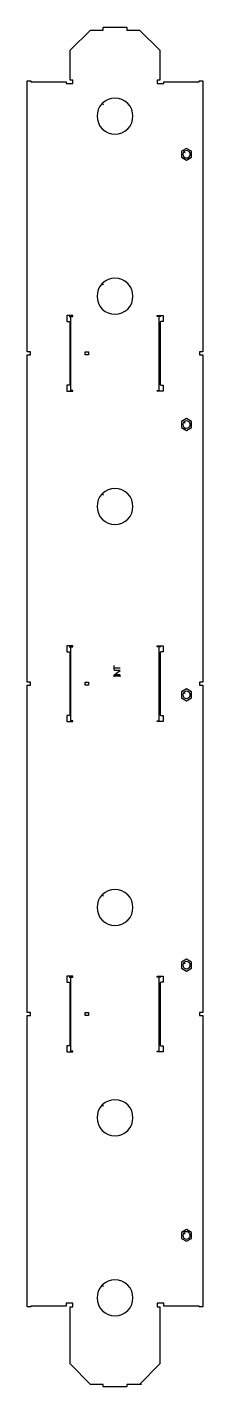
# Model space of a CAD drawing. Extents: x 1192 to 1484, y 721 to 2985.
import ezdxf

# ---------------------------------------------------------------- set-up
doc = ezdxf.new("R2010")
doc.units = 0

msp = doc.modelspace()

# ---------------------------------------------------------------- linework, layer by layer
for p, q in [((1263.18, 2947.02), (1296.71, 2980.05)), ((1296.71, 2980.05), (1318.18, 2980.05)), ((1318.18, 2980.05), (1318.18, 2984.5)), ((1318.73, 2985.05), (1356.73, 2985.05)), ((1357.28, 2984.5), (1357.28, 2980.05)), ((1357.28, 2980.05), (1378.75, 2980.05)), ((1378.75, 2980.05), (1412.28, 2947.02)), ((1263.18, 2896.95), (1263.18, 2947.02)), ((1412.28, 2947.02), (1412.28, 2896.95)), ((1191.55, 2444.55), (1191.55, 2895.55)), ((1191.55, 2895.55), (1197.65, 2895.55)), ((1197.65, 2895.55), (1197.65, 2894.05)), ((1197.65, 2894.05), (1256.65, 2894.05)), ((1256.65, 2894.05), (1256.65, 2891.05)), ((1256.65, 2891.05), (1267.68, 2891.05)), ((1267.68, 2896.95), (1263.18, 2896.95)), ((1267.68, 2891.05), (1267.68, 2896.95)), ((1412.28, 2896.95), (1407.78, 2896.95)), ((1407.78, 2896.95), (1407.78, 2891.05)), ((1407.78, 2891.05), (1418.81, 2891.05)), ((1418.81, 2891.05), (1418.81, 2894.05)), ((1418.81, 2894.05), (1477.81, 2894.05)), ((1477.81, 2894.05), (1477.81, 2895.55)), ((1477.81, 2895.55), (1483.91, 2895.55)), ((1483.91, 2895.55), (1483.91, 2444.55)), ((1318.6, 2856.06), (1316.52, 2858.14)), ((1456.86, 2783.31), (1448.36, 2778.41)), ((1448.36, 2778.41), (1448.36, 2768.59)), ((1448.36, 2768.59), (1456.86, 2763.69)), ((1454.52, 2775.76), (1452.44, 2777.85)), ((1465.36, 2778.41), (1456.86, 2783.31)), ((1456.86, 2763.69), (1465.36, 2768.59)), ((1465.36, 2768.59), (1465.36, 2778.41)), ((1318.6, 2556.06), (1316.52, 2558.14)), ((1267.68, 2504.95), (1257.78, 2504.95)), ((1257.78, 2504.95), (1257.78, 2495.05)), ((1257.78, 2495.05), (1261.32, 2495.05)), ((1261.23, 2503.55), (1264.23, 2503.55)), ((1261.32, 2495.05), (1262.35, 2494.02)), ((1262.35, 2494.02), (1262.35, 2389.98)), ((1264.18, 2380.45), (1264.18, 2503.5)), ((1264.23, 2503.55), (1267.68, 2503.55)), ((1267.68, 2503.55), (1267.68, 2504.95)), ((1407.78, 2503.55), (1407.78, 2504.95)), ((1407.78, 2504.95), (1417.68, 2504.95)), ((1411.23, 2503.55), (1407.78, 2503.55)), ((1414.23, 2503.55), (1411.23, 2503.55)), ((1411.28, 2380.45), (1411.28, 2503.5)), ((1414.14, 2495.05), (1413.11, 2494.02)), ((1413.11, 2494.02), (1413.11, 2389.98)), ((1417.68, 2495.05), (1414.14, 2495.05)), ((1417.68, 2504.95), (1417.68, 2495.05)), ((1197.25, 2444.55), (1191.55, 2444.55)), ((1191.55, 1894.55), (1191.55, 2439.45)), ((1191.55, 2439.45), (1197.25, 2439.45)), ((1197.25, 2439.45), (1197.25, 2444.55)), ((1287.88, 2442), (1287.88, 2444.55)), ((1287.88, 2444.55), (1293.58, 2444.55)), ((1287.88, 2439.45), (1287.88, 2442)), ((1293.58, 2439.45), (1287.88, 2439.45)), ((1293.58, 2444.55), (1293.58, 2439.45)), ((1483.91, 2444.55), (1478.21, 2444.55)), ((1478.21, 2444.55), (1478.21, 2439.45)), ((1478.21, 2439.45), (1483.91, 2439.45)), ((1483.91, 2439.45), (1483.91, 1894.55)), ((1261.32, 2388.95), (1257.78, 2388.95)), ((1257.78, 2388.95), (1257.78, 2379.05)), ((1257.78, 2379.05), (1267.68, 2379.05)), ((1262.35, 2389.98), (1261.32, 2388.95)), ((1267.68, 2380.45), (1264.18, 2380.45)), ((1267.68, 2379.05), (1267.68, 2380.45)), ((1407.78, 2379.05), (1407.78, 2380.45)), ((1407.78, 2380.45), (1411.28, 2380.45)), ((1417.68, 2379.05), (1407.78, 2379.05)), ((1413.11, 2389.98), (1414.14, 2388.95)), ((1414.14, 2388.95), (1417.68, 2388.95)), ((1417.68, 2388.95), (1417.68, 2379.05)), ((1456.86, 2333.31), (1448.36, 2328.41)), ((1465.36, 2328.41), (1456.86, 2333.31)), ((1448.36, 2328.41), (1448.36, 2318.59)), ((1448.36, 2318.59), (1456.86, 2313.69)), ((1454.52, 2325.76), (1452.44, 2327.85)), ((1456.86, 2313.69), (1465.36, 2318.59)), ((1465.36, 2318.59), (1465.36, 2328.41)), ((1318.6, 2206.06), (1316.52, 2208.14)), ((1267.68, 1954.95), (1257.78, 1954.95)), ((1257.78, 1954.95), (1257.78, 1945.05)), ((1261.23, 1953.55), (1264.23, 1953.55)), ((1264.18, 1830.45), (1264.18, 1953.5)), ((1264.23, 1953.55), (1267.68, 1953.55)), ((1267.68, 1953.55), (1267.68, 1954.95)), ((1407.78, 1953.55), (1407.78, 1954.95)), ((1407.78, 1954.95), (1417.68, 1954.95)), ((1411.23, 1953.55), (1407.78, 1953.55)), ((1414.23, 1953.55), (1411.23, 1953.55)), ((1411.28, 1830.45), (1411.28, 1953.5)), ((1417.68, 1954.95), (1417.68, 1945.05)), ((1257.78, 1945.05), (1261.32, 1945.05)), ((1261.32, 1945.05), (1262.35, 1944.02)), ((1262.35, 1944.02), (1262.35, 1839.98)), ((1414.14, 1945.05), (1413.11, 1944.02)), ((1413.11, 1944.02), (1413.11, 1839.98)), ((1417.68, 1945.05), (1414.14, 1945.05)), ((1336.5, 1915.12), (1336.5, 1922.26)), ((1336.5, 1918.69), (1346.5, 1918.69)), ((1336.5, 1907.08), (1346.5, 1914.23)), ((1346.5, 1914.23), (1336.5, 1914.23)), ((1346.5, 1907.08), (1336.5, 1907.08)), ((1336.5, 1903.33), (1336.5, 1906.19)), ((1346.5, 1904.76), (1336.5, 1904.76)), ((1346.5, 1903.33), (1346.5, 1906.19)), ((1197.25, 1894.55), (1191.55, 1894.55)), ((1191.55, 1344.55), (1191.55, 1889.45)), ((1191.55, 1889.45), (1197.25, 1889.45)), ((1197.25, 1889.45), (1197.25, 1894.55)), ((1287.88, 1892), (1287.88, 1894.55)), ((1287.88, 1894.55), (1293.58, 1894.55)), ((1287.88, 1889.45), (1287.88, 1892)), ((1293.58, 1889.45), (1287.88, 1889.45)), ((1293.58, 1894.55), (1293.58, 1889.45)), ((1456.86, 1883.31), (1448.36, 1878.41)), ((1465.36, 1878.41), (1456.86, 1883.31)), ((1483.91, 1894.55), (1478.21, 1894.55)), ((1478.21, 1894.55), (1478.21, 1889.45)), ((1478.21, 1889.45), (1483.91, 1889.45)), ((1483.91, 1889.45), (1483.91, 1344.55)), ((1448.36, 1878.41), (1448.36, 1868.59)), ((1448.36, 1868.59), (1456.86, 1863.69)), ((1454.52, 1875.76), (1452.44, 1877.85)), ((1456.86, 1863.69), (1465.36, 1868.59)), ((1465.36, 1868.59), (1465.36, 1878.41)), ((1261.32, 1838.95), (1257.78, 1838.95)), ((1257.78, 1838.95), (1257.78, 1829.05)), ((1262.35, 1839.98), (1261.32, 1838.95)), ((1413.11, 1839.98), (1414.14, 1838.95)), ((1414.14, 1838.95), (1417.68, 1838.95)), ((1417.68, 1838.95), (1417.68, 1829.05)), ((1257.78, 1829.05), (1267.68, 1829.05)), ((1267.68, 1830.45), (1264.18, 1830.45)), ((1267.68, 1829.05), (1267.68, 1830.45)), ((1407.78, 1829.05), (1407.78, 1830.45)), ((1407.78, 1830.45), (1411.28, 1830.45)), ((1417.68, 1829.05), (1407.78, 1829.05)), ((1318.6, 1538.56), (1316.52, 1540.64)), ((1456.86, 1433.31), (1448.36, 1428.41)), ((1448.36, 1428.41), (1448.36, 1418.59)), ((1454.52, 1425.76), (1452.44, 1427.85)), ((1465.36, 1428.41), (1456.86, 1433.31)), ((1465.36, 1418.59), (1465.36, 1428.41)), ((1267.68, 1404.95), (1257.78, 1404.95)), ((1257.78, 1404.95), (1257.78, 1395.05)), ((1261.23, 1403.55), (1264.23, 1403.55)), ((1264.18, 1280.45), (1264.18, 1403.5)), ((1264.23, 1403.55), (1267.68, 1403.55)), ((1267.68, 1403.55), (1267.68, 1404.95)), ((1407.78, 1403.55), (1407.78, 1404.95)), ((1407.78, 1404.95), (1417.68, 1404.95)), ((1411.23, 1403.55), (1407.78, 1403.55)), ((1414.23, 1403.55), (1411.23, 1403.55)), ((1411.28, 1280.45), (1411.28, 1403.5)), ((1417.68, 1404.95), (1417.68, 1395.05)), ((1448.36, 1418.59), (1456.86, 1413.69)), ((1456.86, 1413.69), (1465.36, 1418.59)), ((1257.78, 1395.05), (1261.32, 1395.05)), ((1261.32, 1395.05), (1262.35, 1394.02)), ((1262.35, 1394.02), (1262.35, 1289.98)), ((1414.14, 1395.05), (1413.11, 1394.02)), ((1413.11, 1394.02), (1413.11, 1289.98)), ((1417.68, 1395.05), (1414.14, 1395.05)), ((1197.25, 1344.55), (1191.55, 1344.55)), ((1191.55, 854.45), (1191.55, 1339.45)), ((1191.55, 1339.45), (1197.25, 1339.45)), ((1197.25, 1339.45), (1197.25, 1344.55)), ((1287.88, 1342), (1287.88, 1344.55)), ((1287.88, 1344.55), (1293.58, 1344.55)), ((1287.88, 1339.45), (1287.88, 1342)), ((1293.58, 1339.45), (1287.88, 1339.45)), ((1293.58, 1344.55), (1293.58, 1339.45)), ((1483.91, 1344.55), (1478.21, 1344.55)), ((1478.21, 1344.55), (1478.21, 1339.45)), ((1478.21, 1339.45), (1483.91, 1339.45)), ((1483.91, 1339.45), (1483.91, 854.45)), ((1261.32, 1288.95), (1257.78, 1288.95)), ((1257.78, 1288.95), (1257.78, 1279.05)), ((1257.78, 1279.05), (1267.68, 1279.05)), ((1262.35, 1289.98), (1261.32, 1288.95)), ((1267.68, 1280.45), (1264.18, 1280.45)), ((1267.68, 1279.05), (1267.68, 1280.45)), ((1407.78, 1279.05), (1407.78, 1280.45)), ((1407.78, 1280.45), (1411.28, 1280.45)), ((1417.68, 1279.05), (1407.78, 1279.05)), ((1413.11, 1289.98), (1414.14, 1288.95)), ((1414.14, 1288.95), (1417.68, 1288.95)), ((1417.68, 1288.95), (1417.68, 1279.05)), ((1318.6, 1188.56), (1316.52, 1190.64)), ((1456.86, 983.31), (1448.36, 978.41)), ((1448.36, 978.41), (1448.36, 968.59)), ((1454.52, 975.76), (1452.44, 977.85)), ((1465.36, 978.41), (1456.86, 983.31)), ((1465.36, 968.59), (1465.36, 978.41)), ((1448.36, 968.59), (1456.86, 963.69)), ((1456.86, 963.69), (1465.36, 968.59)), ((1318.6, 888.56), (1316.52, 890.64)), ((1267.68, 860.45), (1256.65, 860.45)), ((1256.65, 860.45), (1256.65, 855.95)), ((1267.68, 854.55), (1267.68, 860.45)), ((1418.81, 860.45), (1407.78, 860.45)), ((1407.78, 860.45), (1407.78, 854.55)), ((1418.81, 855.95), (1418.81, 860.45)), ((1197.65, 854.45), (1191.55, 854.45)), ((1256.65, 855.95), (1197.65, 855.95)), ((1197.65, 855.95), (1197.65, 854.45)), ((1263.18, 759.48), (1263.18, 854.55)), ((1263.18, 854.55), (1267.68, 854.55)), ((1407.78, 854.55), (1412.28, 854.55)), ((1412.28, 854.55), (1412.28, 759.48)), ((1477.81, 855.95), (1418.81, 855.95)), ((1477.81, 854.45), (1477.81, 855.95)), ((1483.91, 854.45), (1477.81, 854.45)), ((1296.71, 725.45), (1263.18, 759.48)), ((1412.28, 759.48), (1378.76, 725.46)), ((1318.18, 725.45), (1296.71, 725.45)), ((1318.18, 722), (1318.18, 725.45)), ((1378.73, 725.45), (1357.28, 725.45)), ((1357.28, 725.45), (1357.28, 722)), ((1381.73, 725.45), (1378.73, 725.45)), ((1356.73, 721.45), (1318.73, 721.45))]:
    msp.add_line(p, q)
for centre, radius, start, end in [((1318.73, 2984.5), 0.55, 90, 180), ((1356.73, 2984.5), 0.55, 0, 90), ((1337.73, 2837), 29.95, 135.0947, 135), ((1456.86, 2773.5), 6.2, 135.45731, 135.06533), ((1337.73, 2537), 29.95, 135.0947, 135), ((1456.86, 2323.5), 6.2, 135.45731, 135.06533), ((1337.73, 2187), 29.95, 135.0947, 135), ((1456.86, 1873.5), 6.2, 135.45731, 135.06533), ((1337.73, 1519.5), 29.95, 135.0947, 135), ((1456.86, 1423.5), 6.2, 135.45731, 135.06533), ((1337.73, 1169.5), 29.95, 135.0947, 135), ((1456.86, 973.5), 6.2, 135.45731, 135.06533), ((1337.73, 869.5), 29.95, 135.0947, 135), ((1318.73, 722), 0.55, 180, 270), ((1356.73, 722), 0.55, 270, 0)]:
    msp.add_arc(centre, radius, start, end)

doc.saveas('drawing.dxf')
